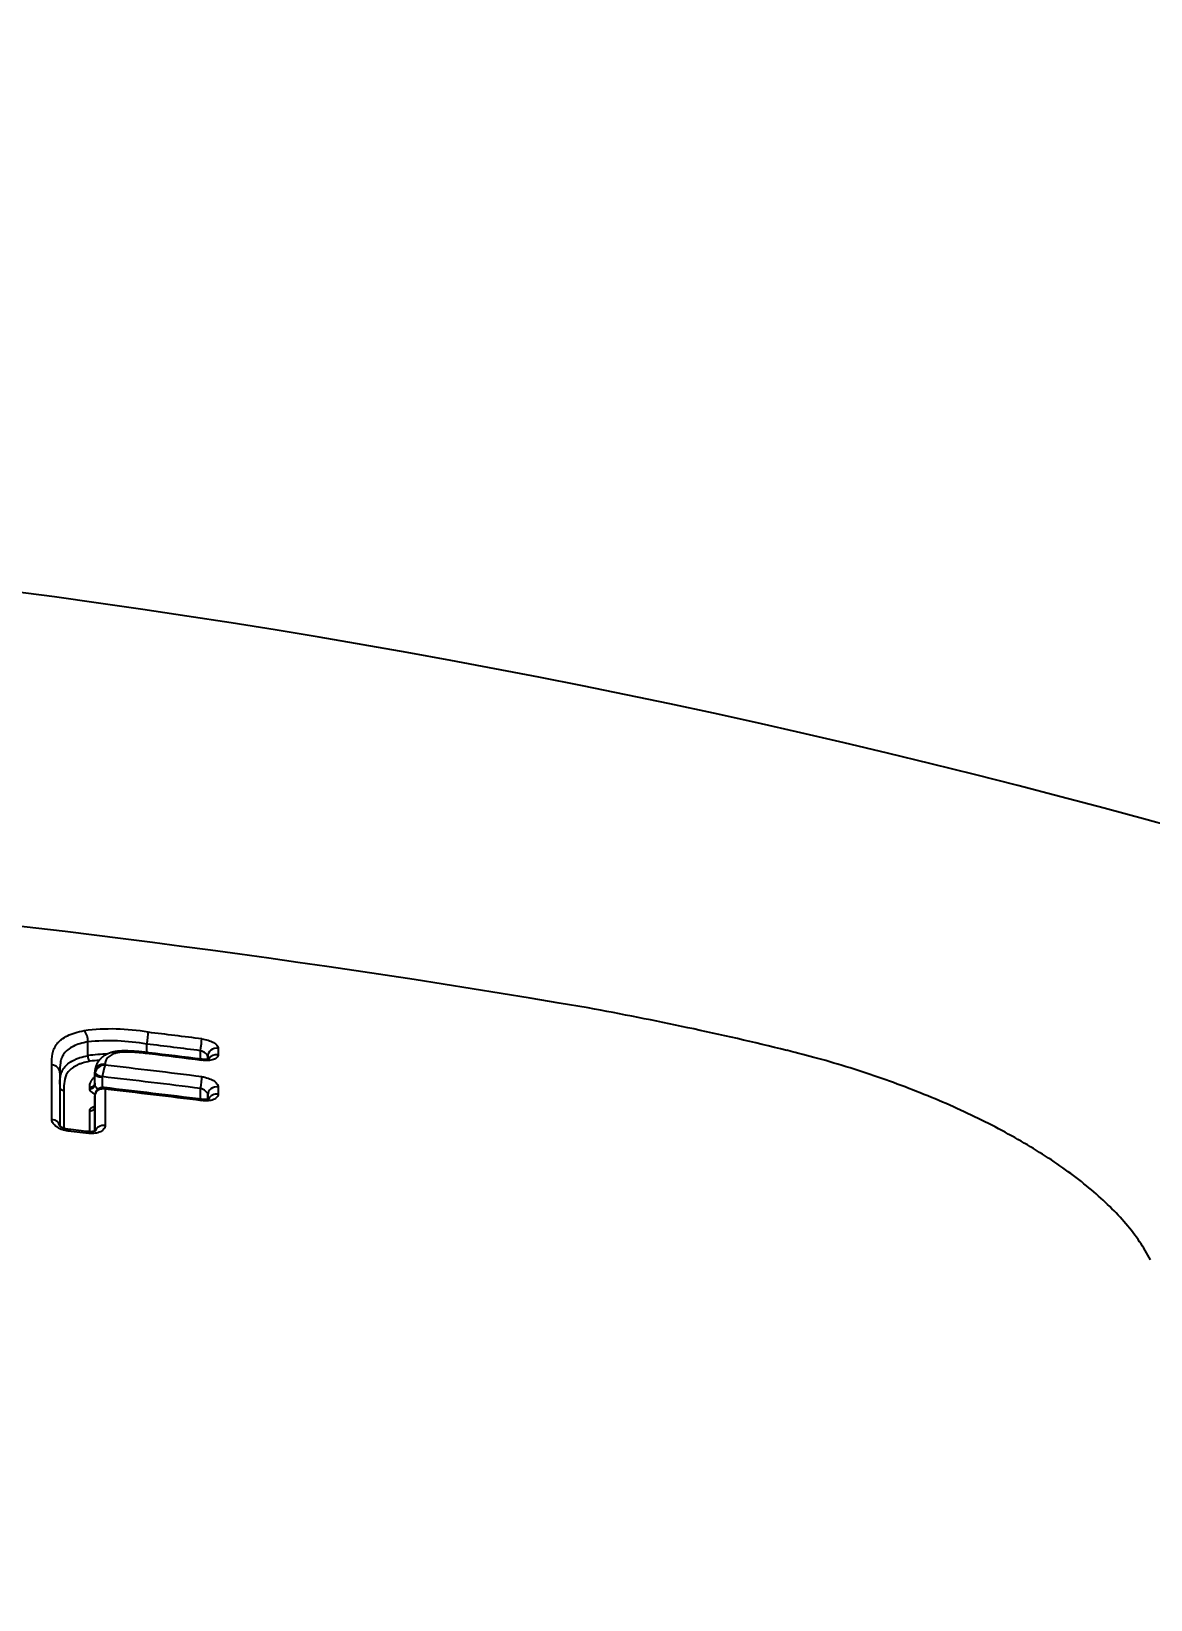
# Model space of a CAD drawing. Header units: millimetres. Extents: x 976 to 9349, y -1578 to 2211.
# Drawn here: x 5931.672 to 5932.901, y 661.093 to 662.815 of the extents above; entities that cross this region are included whole.
import ezdxf

# ---------------------------------------------------------------- set-up
doc = ezdxf.new("R2010")
doc.units = ezdxf.units.MM
doc.layers.add('Szkic', color=6, linetype='Continuous')
doc.layers.add('Wbudowane', color=175, linetype='Continuous')
doc.dimstyles.new('ISO-25', dxfattribs={"dimtxt": 4, "dimasz": 5, "dimexe": 1.25, "dimexo": 0.625, "dimgap": 1, "dimtad": 1, "dimtxsty": 'Standard', "dimcen": 2.5, "dimadec": 0, "dimazin": 0, "dimtfac": 1, "dimtmove": 0, "dimatfit": 3, "dimfxl": 1, "dimarcsym": 0})

# ---------------------------------------------------------------- blocks, each defined once
blk = doc.blocks.new('Z$W@#21058')
for p, q in [((21.3644, 143.2159), (21.3644, 143.231)), ((21.3644, 143.231), (21.3644, 143.231)), ((21.4293, 143.2193), (21.4293, 143.2286)), ((21.3644, 143.2159), (21.3644, 143.2159)), ((21.488, 143.2121), (21.488, 143.2213)), ((21.496, 143.2151), (21.496, 143.212)), ((21.496, 143.212), (21.496, 143.2151)), ((21.5074, 143.224), (21.5074, 143.2169)), ((21.3249, 143.1458), (21.3249, 143.2058)), ((21.3337, 143.1972), (21.3337, 143.1386)), ((21.372, 143.1857), (21.372, 143.1977)), ((21.372, 143.1959), (21.372, 143.1977)), ((21.372, 143.1839), (21.372, 143.1959)), ((21.38, 143.1925), (21.38, 143.1808)), ((21.3833, 143.2063), (21.3833, 143.2055)), ((21.3664, 143.1795), (21.3664, 143.1813)), ((21.372, 143.1857), (21.372, 143.1839)), ((21.3833, 143.1792), (21.3833, 143.1392)), ((21.4881, 143.1681), (21.4881, 143.1799)), ((21.4961, 143.1729), (21.4961, 143.1682)), ((21.4961, 143.1682), (21.4961, 143.1729)), ((21.5075, 143.1815), (21.5075, 143.1736)), ((21.3665, 143.1324), (21.3664, 143.1555)), ((21.3721, 143.1719), (21.3721, 143.1718)), ((21.3721, 143.1718), (21.3721, 143.1597)), ((21.3721, 143.1331), (21.3721, 143.1718)), ((21.3721, 143.1597), (21.3721, 143.1331)), ((21.3653, 143.1306), (21.3429, 143.1331))]:
    blk.add_line(p, q)
for centre, radius, start, end in [((20.0854, 134.5707), 9.2328, 71.91995, 91.39833), ((19.9339, 131.7121), 11.7245, 80.27926, 90.36137), ((21.2501, 139.621), 3.7071, 76.2431, 79.6899), ((21.3898, 143.0111), 0.2341, 79.9584, 97.2505), ((21.3485, 143.2325), 0.016, 354.6337, 42.8813), ((20.1992, 133.0748), 10.2411, 82.76249, 83.09398), ((21.3883, 143.0024), 0.2298, 79.7321, 95.9632), ((20.2004, 133.0909), 10.2119, 82.75633, 83.08841), ((21.3922, 143.007), 0.2108, 91.6607, 97.5556), ((21.3723, 143.2151), 0.00793, 174.4761, 223.0611), ((21.3915, 143.0031), 0.2082, 94.0001, 96.8948), ((20.2525, 133.4138), 9.8759, 82.80555, 83.1437), ((20.2077, 133.0395), 10.2517, 82.81782, 83.1436), ((21.3798, 143.1959), 0.00774, 166.8119, 179.9961), ((21.3829, 143.1944), 0.0111, 87.9239, 162.9539), ((21.3817, 143.1925), 0.00166, 167.2763, 179.9756), ((21.4421, 143.1839), 0.0626, 159.7678, 171.7227), ((20.1938, 132.8664), 10.3944, 82.84734, 83.44687), ((20.1946, 132.8686), 10.405, 82.85167, 83.44034), ((21.381, 143.1719), 0.00895, 82.6511, 179.6779), ((20.1989, 132.8426), 10.4057, 82.87645, 83.47079), ((20.1958, 132.8077), 10.4392, 82.88156, 83.46826), ((20.5308, 135.766), 7.4136, 83.53718, 83.7113)]:
    blk.add_arc(centre, radius, start, end)
for centre, major_axis, ratio, start_param, end_param in [((21.4293, 143.2328), (-0.0012, -0.00993), 0.056627, 1.137923, 2.683676), ((21.488, 143.2255), (-0.00126, -0.00992), 0.059295, 1.138259, 2.685387), ((21.506, 143.2151), (-0.01, -0.00001), 0.892091, 4.570189, 6.282091), ((21.506, 143.2081), (-0.01, -0.00001), 0.888317, 4.570578, 5.796098), ((21.3237, 143.1972), (-0.01, -0.00001), 0.866986, 3.140601, 4.591408), ((21.382, 143.1977), (-0.01, -0.00001), 0.871998, 4.58513, 6.282175), ((21.38, 143.1959), (0.008, 0), 0.422618, 3.142138, 4.712935), ((21.3801, 143.1963), (-0.0078, 0.00176), 0.413942, 0.109306, 1.664526), ((21.4881, 143.1841), (0.00125, 0.00992), 0.058578, 4.27976, 5.776546), ((21.3387, 143.1818), (0.005, 0.00001), 0.866658, 3.212319, 4.589727), ((21.367, 143.1857), (0.005, 0.00001), 0.871546, 4.586515, 6.282177), ((21.367, 143.1839), (0.005, 0.00001), 0.870361, 4.586593, 6.282181), ((21.5061, 143.1729), (0.01, 0.00001), 0.866247, 1.430716, 3.140603), ((21.5061, 143.1651), (0.01, 0.00001), 0.860587, 1.43106, 2.747223), ((21.3671, 143.1597), (0.005, 0.00001), 0.853068, 4.587564, 6.282238), ((21.4881, 143.158), (-0.00124, -0.00992), 0.058326, 2.598055, 3.141672), ((21.3237, 143.1376), (-0.01, -0.00001), 0.81979, 3.275559, 4.593433), ((21.3821, 143.1311), (0.01, 0.00001), 0.819698, 1.445978, 2.879685), ((21.3417, 143.125), (-0.0011, -0.00994), 0.051825, 2.519024, 3.14179), ((21.3641, 143.1225), (-0.00112, -0.00994), 0.052782, 2.519063, 3.141712)]:
    blk.add_ellipse(centre, major_axis=major_axis, ratio=ratio, start_param=start_param, end_param=end_param)
for points, knots in [([(21.3249, 143.2058), (21.3249, 143.21), (21.3249, 143.214), (21.326, 143.2199), (21.3265, 143.2218), (21.3281, 143.2255), (21.3292, 143.2272), (21.3312, 143.2298), (21.3319, 143.2306), (21.3336, 143.2322), (21.3345, 143.233), (21.3374, 143.2352), (21.3396, 143.2365), (21.3446, 143.239), (21.3474, 143.2401), (21.3535, 143.242), (21.3567, 143.2428), (21.3602, 143.2434)], [0, 0, 0, 0, 0.25, 0.25, 0.375, 0.375, 0.5, 0.5, 0.5625, 0.5625, 0.625, 0.625, 0.75, 0.75, 0.875, 0.875, 1, 1, 1, 1]), ([(21.3644, 143.231), (21.3613, 143.2305), (21.3584, 143.2298), (21.353, 143.2282), (21.3505, 143.2272), (21.3461, 143.225), (21.3442, 143.2238), (21.3408, 143.2211), (21.3394, 143.2197), (21.3371, 143.2166), (21.3363, 143.215), (21.335, 143.2116), (21.3345, 143.2099), (21.3337, 143.2048), (21.3337, 143.2013), (21.3337, 143.1978)], [0, 0, 0, 0, 0.126785, 0.126785, 0.25357, 0.25357, 0.380354, 0.380354, 0.507139, 0.507139, 0.633924, 0.633924, 0.760709, 0.760709, 1, 1, 1, 1]), ([(21.4894, 143.2344), (21.4918, 143.2341), (21.4941, 143.2336), (21.4985, 143.2322), (21.5005, 143.2313), (21.503, 143.2299), (21.5037, 143.2294), (21.505, 143.2284), (21.5056, 143.2278), (21.5065, 143.2267), (21.5069, 143.2262), (21.5073, 143.2251), (21.5074, 143.2245), (21.5074, 143.224)], [0, 0, 0, 0, 0.25, 0.25, 0.5, 0.5, 0.625, 0.625, 0.75, 0.75, 0.875, 0.875, 1, 1, 1, 1]), ([(21.3337, 143.1847), (21.3337, 143.1874), (21.3338, 143.19), (21.3345, 143.1943), (21.3349, 143.196), (21.3362, 143.1994), (21.3371, 143.201), (21.3405, 143.2057), (21.3438, 143.2084), (21.3494, 143.2112), (21.3506, 143.2118), (21.3531, 143.2128), (21.3543, 143.2133), (21.3584, 143.2146), (21.3613, 143.2153), (21.3644, 143.2159)], [0, 0, 0, 0, 0.197305, 0.197305, 0.331087, 0.331087, 0.46487, 0.46487, 0.732435, 0.732435, 0.799326, 0.799326, 0.866217, 0.866217, 1, 1, 1, 1]), ([(21.3665, 143.2097), (21.3636, 143.2092), (21.3608, 143.2085), (21.3571, 143.2073), (21.3559, 143.2069), (21.3536, 143.2059), (21.3525, 143.2054), (21.3473, 143.2027), (21.3442, 143.2002), (21.34, 143.1942), (21.3391, 143.191), (21.3381, 143.1844), (21.3381, 143.181), (21.3381, 143.1775)], [0, 0, 0, 0, 0.125, 0.125, 0.1875, 0.1875, 0.25, 0.25, 0.5, 0.5, 0.75, 0.75, 1, 1, 1, 1]), ([(21.4314, 143.2191), (21.4308, 143.2191), (21.4297, 143.2193), (21.4277, 143.2195), (21.4258, 143.2197), (21.424, 143.2199), (21.4224, 143.2201), (21.4208, 143.2202), (21.4193, 143.2204), (21.4178, 143.2205), (21.4164, 143.2206), (21.4149, 143.2207), (21.4136, 143.2208), (21.4123, 143.2209), (21.411, 143.2209), (21.4098, 143.221), (21.4086, 143.221), (21.4075, 143.2211), (21.4064, 143.2211), (21.4053, 143.2211), (21.4043, 143.2211), (21.4033, 143.2211), (21.4023, 143.2211), (21.4014, 143.221), (21.4004, 143.221), (21.3995, 143.2209), (21.3987, 143.2208), (21.3978, 143.2208), (21.3969, 143.2207), (21.3961, 143.2206), (21.3953, 143.2205), (21.3945, 143.2203), (21.3937, 143.2202), (21.393, 143.22), (21.3923, 143.2199), (21.3916, 143.2197), (21.391, 143.2196), (21.3904, 143.2194), (21.3897, 143.2192), (21.3891, 143.219), (21.3885, 143.2188), (21.3879, 143.2186), (21.3872, 143.2183), (21.3866, 143.2181), (21.386, 143.2178), (21.3854, 143.2175), (21.3848, 143.2172), (21.3842, 143.2169), (21.3837, 143.2166), (21.3831, 143.2163), (21.3826, 143.2159), (21.3821, 143.2156), (21.3815, 143.2152), (21.381, 143.2148), (21.3804, 143.2144), (21.3799, 143.214), (21.3794, 143.2136), (21.379, 143.2131), (21.3785, 143.2127), (21.3781, 143.2122), (21.3776, 143.2118), (21.3772, 143.2113), (21.3768, 143.2108), (21.3764, 143.2103), (21.376, 143.2098), (21.3757, 143.2093), (21.3753, 143.2088), (21.375, 143.2082), (21.3747, 143.2077), (21.3744, 143.2072), (21.3741, 143.2066), (21.3738, 143.2061), (21.3736, 143.2055), (21.3734, 143.2049), (21.3732, 143.2044), (21.373, 143.2038), (21.3728, 143.2032), (21.3726, 143.2026), (21.3725, 143.202), (21.3724, 143.2014), (21.3723, 143.2008), (21.3722, 143.2002), (21.3721, 143.1998), (21.3721, 143.1994), (21.3721, 143.1992), (21.3721, 143.1989), (21.3721, 143.1985), (21.372, 143.1981), (21.372, 143.1978), (21.372, 143.1977)], [0, 0, 0, 0, 0.020144, 0.047024, 0.07048, 0.091878, 0.111787, 0.130553, 0.148406, 0.167386, 0.185502, 0.20288, 0.219643, 0.235883, 0.251672, 0.267158, 0.280663, 0.295086, 0.308948, 0.322334, 0.335332, 0.348007, 0.360413, 0.372611, 0.383697, 0.395515, 0.407046, 0.418325, 0.429393, 0.440457, 0.451213, 0.461853, 0.472383, 0.482804, 0.493116, 0.501161, 0.509455, 0.518831, 0.528225, 0.537642, 0.547087, 0.556562, 0.566092, 0.575985, 0.585593, 0.595333, 0.605198, 0.615178, 0.625262, 0.634225, 0.643318, 0.653774, 0.664182, 0.674542, 0.684861, 0.695143, 0.705394, 0.715621, 0.72583, 0.736029, 0.746225, 0.756422, 0.76663, 0.776923, 0.78704, 0.797357, 0.807626, 0.817851, 0.828036, 0.838187, 0.848307, 0.858402, 0.868477, 0.878535, 0.888583, 0.898624, 0.908678, 0.918708, 0.928708, 0.938677, 0.948623, 0.958555, 0.968481, 0.97258, 0.975532, 0.978447, 0.986334, 0.994204, 1, 1, 1, 1]), ([(21.4316, 143.2179), (21.4258, 143.2186), (21.42, 143.2192), (21.4115, 143.2198), (21.4086, 143.2199), (21.403, 143.2198), (21.4002, 143.2197), (21.3965, 143.2191), (21.3953, 143.2188), (21.3931, 143.2181), (21.3921, 143.2177), (21.3903, 143.2169), (21.3894, 143.2164), (21.388, 143.2153), (21.3873, 143.2148), (21.3856, 143.2131), (21.3847, 143.2118), (21.3836, 143.2092), (21.3833, 143.2078), (21.3833, 143.2063)], [0, 0, 0, 0, 0.25, 0.25, 0.375, 0.375, 0.5, 0.5, 0.5625, 0.5625, 0.625, 0.625, 0.6875, 0.6875, 0.75, 0.75, 0.875, 0.875, 1, 1, 1, 1]), ([(21.496, 143.2151), (21.496, 143.2157), (21.4958, 143.2162), (21.495, 143.2174), (21.4944, 143.218), (21.4921, 143.2197), (21.4901, 143.2207), (21.488, 143.2213)], [0, 0, 0, 0, 0.25, 0.25, 0.5, 0.5, 1, 1, 1, 1]), ([(21.4981, 143.2125), (21.4981, 143.2125), (21.4981, 143.2125), (21.4981, 143.2125), (21.498, 143.2125), (21.498, 143.2125), (21.4979, 143.2125), (21.4978, 143.2124), (21.4978, 143.2124), (21.4976, 143.2124), (21.4975, 143.2123), (21.4974, 143.2123), (21.4972, 143.2122), (21.4971, 143.2122), (21.4969, 143.2121), (21.4967, 143.2121), (21.4964, 143.212), (21.4962, 143.212), (21.4959, 143.2119), (21.4956, 143.2119), (21.4954, 143.2119), (21.4951, 143.2118), (21.4948, 143.2118), (21.4945, 143.2118), (21.4941, 143.2117), (21.4938, 143.2117), (21.4934, 143.2117), (21.493, 143.2117), (21.4926, 143.2117), (21.4922, 143.2117), (21.4918, 143.2117), (21.4914, 143.2117), (21.491, 143.2118), (21.4906, 143.2118), (21.4902, 143.2118), (21.4897, 143.2119), (21.4894, 143.2119), (21.4893, 143.2119), (21.4893, 143.2119)], [0, 0, 0, 0, 0.00775, 0.033356, 0.059037, 0.084848, 0.110837, 0.137044, 0.163501, 0.190231, 0.217234, 0.241093, 0.2663, 0.292351, 0.319249, 0.346967, 0.375458, 0.404654, 0.434466, 0.464788, 0.495493, 0.522624, 0.551487, 0.581267, 0.61188, 0.643207, 0.675114, 0.707451, 0.740054, 0.772753, 0.802313, 0.833609, 0.866224, 0.899197, 0.932444, 0.965874, 0.99939, 1, 1, 1, 1]), ([(21.5074, 143.2169), (21.5074, 143.2158), (21.507, 143.2147), (21.5052, 143.2129), (21.5038, 143.2122), (21.5013, 143.2113), (21.5004, 143.2111), (21.4984, 143.2107), (21.4974, 143.2106), (21.4952, 143.2105), (21.4941, 143.2104), (21.4918, 143.2105), (21.4906, 143.2106), (21.4894, 143.2108)], [0, 0, 0, 0, 0.25, 0.25, 0.5, 0.5, 0.625, 0.625, 0.75, 0.75, 0.875, 0.875, 1, 1, 1, 1]), ([(22.5311, 142.9916), (22.5271, 142.9991), (22.5196, 143.0114), (22.5042, 143.0316), (22.4867, 143.0502), (22.4664, 143.0688), (22.444, 143.0864), (22.4193, 143.1036), (22.3927, 143.12), (22.3643, 143.1358), (22.3343, 143.1508), (22.3027, 143.1651), (22.2701, 143.1785), (22.2359, 143.1911), (22.2017, 143.2025), (22.1656, 143.2131), (22.1442, 143.2187), (22.1317, 143.2218)], [0, 0, 0, 0, 0.065496, 0.132077, 0.199301, 0.266511, 0.333874, 0.400976, 0.467926, 0.534813, 0.601516, 0.668412, 0.735348, 0.802197, 0.86931, 0.936346, 1, 1, 1, 1]), ([(21.3664, 143.1813), (21.3664, 143.1833), (21.3668, 143.1851), (21.3679, 143.1877), (21.3684, 143.1885), (21.3695, 143.1902), (21.3702, 143.191), (21.3713, 143.1921), (21.3717, 143.1924), (21.372, 143.1927)], [0, 0, 0, 0, 0.451373, 0.451373, 0.67706, 0.67706, 0.902746, 0.902746, 1, 1, 1, 1]), ([(21.4894, 143.1928), (21.4918, 143.1925), (21.4942, 143.1919), (21.4985, 143.1905), (21.5005, 143.1896), (21.503, 143.188), (21.5038, 143.1875), (21.5051, 143.1863), (21.5056, 143.1857), (21.5065, 143.1845), (21.5069, 143.1839), (21.5073, 143.1827), (21.5075, 143.1821), (21.5075, 143.1815)], [0, 0, 0, 0, 0.25, 0.25, 0.5, 0.5, 0.625, 0.625, 0.75, 0.75, 0.875, 0.875, 1, 1, 1, 1]), ([(21.3722, 143.1735), (21.3715, 143.1738), (21.3708, 143.1742), (21.3696, 143.1749), (21.3691, 143.1753), (21.3681, 143.1761), (21.3677, 143.1765), (21.3668, 143.1778), (21.3664, 143.1787), (21.3664, 143.1795)], [0, 0, 0, 0, 0.20136, 0.20136, 0.40102, 0.40102, 0.60068, 0.60068, 1, 1, 1, 1]), ([(21.372, 143.1839), (21.372, 143.1833), (21.3723, 143.1827), (21.3731, 143.1815), (21.3737, 143.1809), (21.3749, 143.18), (21.3755, 143.1796), (21.3761, 143.1793)], [0, 0, 0, 0, 0.373934, 0.373934, 0.747867, 0.747867, 1, 1, 1, 1]), ([(21.3833, 143.1792), (21.3819, 143.1795), (21.3805, 143.1795), (21.3779, 143.1791), (21.3766, 143.1787), (21.3745, 143.1773), (21.3736, 143.1764), (21.3724, 143.1743), (21.3721, 143.1731), (21.3721, 143.1719)], [0, 0, 0, 0, 0.25, 0.25, 0.5, 0.5, 0.75, 0.75, 1, 1, 1, 1]), ([(21.3833, 143.1792), (21.3831, 143.1799), (21.3828, 143.1804), (21.3824, 143.1807), (21.3823, 143.1808), (21.3822, 143.1808)], [0, 0, 0, 0, 0.7670523, 0.7670523, 1, 1, 1, 1]), ([(21.4961, 143.1729), (21.4961, 143.1736), (21.4959, 143.1743), (21.495, 143.1756), (21.4944, 143.1763), (21.4922, 143.1782), (21.4902, 143.1793), (21.4881, 143.1799)], [0, 0, 0, 0, 0.25, 0.25, 0.5, 0.5, 1, 1, 1, 1]), ([(21.5075, 143.1736), (21.5075, 143.1724), (21.507, 143.1712), (21.5052, 143.1692), (21.5039, 143.1683), (21.5014, 143.1673), (21.5004, 143.167), (21.4985, 143.1666), (21.4974, 143.1664), (21.4953, 143.1662), (21.4941, 143.1662), (21.4918, 143.1662), (21.4906, 143.1663), (21.4895, 143.1665)], [0, 0, 0, 0, 0.25, 0.25, 0.5, 0.5, 0.625, 0.625, 0.75, 0.75, 0.875, 0.875, 1, 1, 1, 1]), ([(21.3664, 143.1555), (21.3664, 143.1564), (21.3668, 143.1572), (21.3681, 143.1587), (21.3691, 143.1593), (21.3708, 143.16), (21.3714, 143.1602), (21.3721, 143.1604)], [0, 0, 0, 0, 0.406825, 0.406825, 0.81365, 0.81365, 1, 1, 1, 1]), ([(21.4976, 143.1687), (21.4976, 143.1687), (21.4976, 143.1687), (21.4976, 143.1687), (21.4976, 143.1687), (21.4975, 143.1686), (21.4974, 143.1686), (21.4974, 143.1686), (21.4973, 143.1685), (21.4972, 143.1685), (21.497, 143.1684), (21.4969, 143.1684), (21.4968, 143.1683), (21.4966, 143.1683), (21.4964, 143.1682), (21.4962, 143.1682), (21.496, 143.1681), (21.4957, 143.1681), (21.4954, 143.168), (21.4952, 143.168), (21.4949, 143.1679), (21.4946, 143.1679), (21.4943, 143.1679), (21.494, 143.1678), (21.4937, 143.1678), (21.4933, 143.1678), (21.4929, 143.1678), (21.4926, 143.1678), (21.4922, 143.1678), (21.4918, 143.1678), (21.4914, 143.1678), (21.491, 143.1678), (21.4906, 143.1678), (21.4902, 143.1679), (21.4898, 143.1679), (21.4895, 143.1679), (21.4893, 143.1679), (21.4893, 143.1679)], [0, 0, 0, 0, 0.01693, 0.044069, 0.07132, 0.098729, 0.12633, 0.154148, 0.182196, 0.210474, 0.235234, 0.261517, 0.287594, 0.314557, 0.342365, 0.370978, 0.400333, 0.43034, 0.460887, 0.491842, 0.519025, 0.547916, 0.577404, 0.607786, 0.638939, 0.67073, 0.703005, 0.735598, 0.768327, 0.801259, 0.832879, 0.865448, 0.898423, 0.931715, 0.965226, 0.998855, 1, 1, 1, 1]), ([(21.3429, 143.1331), (21.3405, 143.1334), (21.3381, 143.1339), (21.3349, 143.1351), (21.3338, 143.1356), (21.3319, 143.1366), (21.331, 143.1371), (21.3293, 143.1383), (21.3286, 143.1389), (21.3273, 143.1402), (21.3267, 143.1409), (21.3258, 143.1423), (21.3255, 143.143), (21.325, 143.1444), (21.3249, 143.1451), (21.3249, 143.1458)], [0, 0, 0, 0, 0.25, 0.25, 0.375, 0.375, 0.5, 0.5, 0.625, 0.625, 0.75, 0.75, 0.875, 0.875, 1, 1, 1, 1]), ([(21.3428, 143.135), (21.3428, 143.135), (21.3426, 143.135), (21.3423, 143.1351), (21.3419, 143.1351), (21.3415, 143.1352), (21.3411, 143.1353), (21.3407, 143.1353), (21.3403, 143.1354), (21.3399, 143.1355), (21.3395, 143.1356), (21.3392, 143.1357), (21.3388, 143.1359), (21.3384, 143.136), (21.3381, 143.1361), (21.3377, 143.1362), (21.3374, 143.1364), (21.3371, 143.1365), (21.3368, 143.1366), (21.3365, 143.1368), (21.3362, 143.1369), (21.3359, 143.1371), (21.3356, 143.1372), (21.3354, 143.1374), (21.3352, 143.1375), (21.3349, 143.1376), (21.3348, 143.1378), (21.3346, 143.1379), (21.3344, 143.138), (21.3343, 143.1381), (21.3341, 143.1383), (21.334, 143.1384), (21.3339, 143.1385), (21.3338, 143.1386), (21.3337, 143.1387), (21.3336, 143.1387), (21.3336, 143.1388), (21.3335, 143.1389), (21.3335, 143.1389), (21.3335, 143.1389), (21.3335, 143.1389), (21.3335, 143.139), (21.3335, 143.139)], [0, 0, 0, 0, 0.009893, 0.036171, 0.062764, 0.089551, 0.116406, 0.143171, 0.169704, 0.196005, 0.22284, 0.249327, 0.275708, 0.302083, 0.328532, 0.355148, 0.382036, 0.409305, 0.433304, 0.458438, 0.484591, 0.510652, 0.536629, 0.562529, 0.58836, 0.614131, 0.639852, 0.660389, 0.681446, 0.708071, 0.734322, 0.760058, 0.785206, 0.809719, 0.833574, 0.856771, 0.87934, 0.901748, 0.929712, 0.95726, 0.984285, 1, 1, 1, 1]), ([(21.3833, 143.1392), (21.3833, 143.1386), (21.3832, 143.1379), (21.3828, 143.1366), (21.3824, 143.136), (21.3811, 143.1342), (21.3798, 143.1331), (21.3773, 143.1319), (21.3764, 143.1316), (21.3744, 143.131), (21.3734, 143.1308), (21.3712, 143.1305), (21.37, 143.1304), (21.3677, 143.1304), (21.3665, 143.1305), (21.3653, 143.1306)], [0, 0, 0, 0, 0.125, 0.125, 0.25, 0.25, 0.5, 0.5, 0.625, 0.625, 0.75, 0.75, 0.875, 0.875, 1, 1, 1, 1]), ([(21.373, 143.1335), (21.373, 143.1335), (21.373, 143.1335), (21.373, 143.1335), (21.3729, 143.1335), (21.3729, 143.1335), (21.3728, 143.1334), (21.3728, 143.1334), (21.3727, 143.1333), (21.3726, 143.1333), (21.3725, 143.1332), (21.3723, 143.1332), (21.3722, 143.1331), (21.3721, 143.1331), (21.3719, 143.133), (21.3717, 143.1329), (21.3715, 143.1329), (21.3712, 143.1328), (21.371, 143.1327), (21.3707, 143.1327), (21.3705, 143.1326), (21.3702, 143.1326), (21.3699, 143.1325), (21.3696, 143.1325), (21.3693, 143.1325), (21.369, 143.1324), (21.3686, 143.1324), (21.3683, 143.1324), (21.3679, 143.1324), (21.3676, 143.1324), (21.3672, 143.1324), (21.3669, 143.1324), (21.3665, 143.1324), (21.3661, 143.1324), (21.3657, 143.1324), (21.3654, 143.1325), (21.3653, 143.1325), (21.3652, 143.1325)], [0, 0, 0, 0, 0.013706, 0.042485, 0.07153, 0.100875, 0.130536, 0.160513, 0.190784, 0.221309, 0.246767, 0.274084, 0.300285, 0.327408, 0.355392, 0.384195, 0.413746, 0.443943, 0.474655, 0.505724, 0.532058, 0.560072, 0.589018, 0.618821, 0.649367, 0.680522, 0.71213, 0.744019, 0.776004, 0.804467, 0.8346, 0.866316, 0.898439, 0.93089, 0.963577, 0.996403, 1, 1, 1, 1])]:
    blk.add_open_spline(points, degree=3, knots=knots)
for points, weights in [([(21.4314, 143.2191), (21.4316, 143.219), (21.4316, 143.2179)], [1, 0.903993474735, 1]), ([(21.4893, 143.2119), (21.4894, 143.2119), (21.4894, 143.2108)], [1, 0.90430586615, 1])]:
    blk.add_rational_spline(points, weights, degree=2)
blk.add_open_spline([(21.3381, 143.1775), (21.3381, 143.1644), (21.3381, 143.1506), (21.3381, 143.1361)], degree=3)
blk = doc.blocks.new('*D311')
at = {"layer": 'Defpoints', "color": 0}
for p in [(224.5839, 223.6562), (228.9399, 0.0694), (287.7905, 0.0694)]:
    blk.add_point(p, dxfattribs=at)
at = {"layer": 'Szkic', "color": 0, "lineweight": -2}
for p, q in [((225.2089, 223.6562), (289.0405, 223.6562)), ((287.7905, 218.6562), (287.7905, 5.0694)), ((229.5649, 0.0694), (289.0405, 0.0694))]:
    blk.add_line(p, q, dxfattribs=at)
at = {"layer": 'Szkic', "color": 0}
for points in [[(288.6239, 218.6562), (286.9572, 218.6562), (287.7905, 223.6562)], [(286.9572, 5.0694), (288.6239, 5.0694), (287.7905, 0.0694)]]:
    blk.add_solid(points, dxfattribs=at)
at = {"layer": 'Szkic', "color": 0, "insert": (284.4572, 111.8628), "char_height": 4, "attachment_point": 5, "rotation": 90}
blk.add_mtext('223,59', dxfattribs=at)

msp = doc.modelspace()

# ---------------------------------------------------------------- block references
at = {"layer": 'Wbudowane'}
msp.add_blockref('Z$W@#21058', (5910.3701, 518.474), dxfattribs=at)

# ---------------------------------------------------------------- dimensions: what is measured, and where the dimension line sits
at = {"layer": 'Szkic'}
dim = msp.add_linear_dim(base=(5993.5831, 455.7427), p1=(5930.3765, 679.3295), p2=(5934.7324, 455.7427), angle=90, dimstyle='ISO-25', dxfattribs=at)
dim.commit()
dim.dimension.update_dxf_attribs({"geometry": '*D311', "text_midpoint": (5990.2498, 567.5361), "insert": (5705.7926, 455.6733)})

doc.saveas('drawing.dxf')
